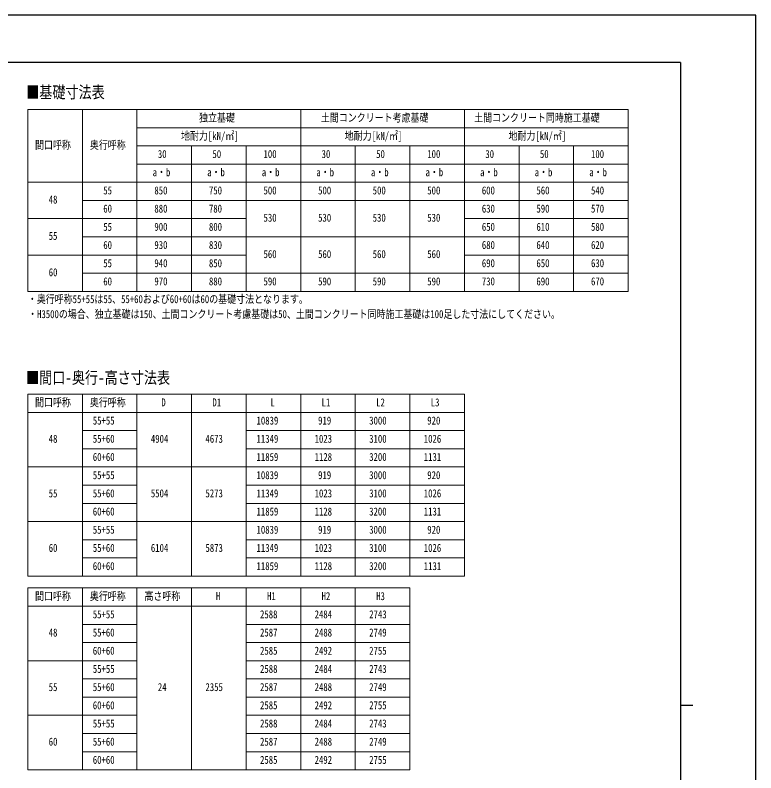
# Model space of a CAD drawing. Units: millimetres, scale not verified. Extents: x -16820 to 16820, y -11880 to 11880.
# Drawn here: x 4606 to 16820, y -615 to 11880 of the extents above; entities that cross this region are included whole.
import ezdxf
from ezdxf.enums import TextEntityAlignment as Align

# ---------------------------------------------------------------- set-up
doc = ezdxf.new("R2010")
doc.units = ezdxf.units.MM
doc.header["$LTSCALE"] = 60
doc.layers.add('0-1_TABLE1', color=7, linetype='Continuous', lineweight=18)
doc.layers.add('0-2_USER1', color=3, linetype='Continuous')
doc.layers.add('0-8_YKK_ZWAK', color=7, linetype='Continuous')
doc.styles.add('ＭＳ ゴシック', font='')
doc.styles.get('ＭＳ ゴシック').set_extended_font_data('MS Gothic')

msp = doc.modelspace()

# ---------------------------------------------------------------- linework, layer by layer
at = {"layer": '0-1_TABLE1'}
for p, q in [((4815.15, 10324.18), (14715.15, 10324.18)), ((4815.15, 10324.18), (4815.15, 7324.18)), ((5715.15, 10324.18), (5715.15, 7324.18)), ((6615.15, 10324.18), (6615.15, 7324.18)), ((9315.15, 10324.18), (9315.15, 7324.18)), ((12015.15, 10324.18), (12015.15, 7324.18)), ((6615.15, 10024.18), (14715.15, 10024.18)), ((6615.15, 9724.18), (14715.15, 9724.18)), ((7515.15, 9724.18), (7515.15, 7324.18)), ((8415.15, 9724.18), (8415.15, 7324.18)), ((10215.15, 9724.18), (10215.15, 7324.18)), ((11115.15, 9724.18), (11115.15, 7324.18)), ((12915.15, 9724.18), (12915.15, 7324.18)), ((13815.15, 9724.18), (13815.15, 7324.18)), ((6615.15, 9424.18), (14715.15, 9424.18)), ((4815.15, 9124.18), (14715.15, 9124.18)), ((5715.15, 8824.18), (14715.15, 8824.18)), ((4815.15, 8524.18), (8415.15, 8524.18)), ((12015.15, 8524.18), (14715.15, 8524.18)), ((5715.15, 8224.18), (14715.15, 8224.18)), ((4815.15, 7924.18), (8415.15, 7924.18)), ((12015.15, 7924.18), (14715.15, 7924.18)), ((5715.15, 7624.18), (14715.15, 7624.18)), ((4815.15, 5628.69), (12015.15, 5628.69)), ((4815.15, 5628.69), (4815.15, 2628.69)), ((5715.15, 5628.69), (5715.15, 2628.69)), ((6615.15, 5628.69), (6615.15, 2628.69)), ((7515.15, 5628.69), (7515.15, 2628.69)), ((8415.15, 5628.69), (8415.15, 2628.69)), ((9315.15, 5628.69), (9315.15, 2628.69)), ((10215.15, 5628.69), (10215.15, 2628.69)), ((11115.15, 5628.69), (11115.15, 2628.69)), ((12015.15, 5628.69), (12015.15, 2628.69)), ((4815.15, 5328.69), (12015.15, 5328.69)), ((5715.15, 5028.69), (6615.15, 5028.69)), ((8415.15, 5028.69), (12015.15, 5028.69)), ((5715.15, 4728.69), (6615.15, 4728.69)), ((8415.15, 4728.69), (12015.15, 4728.69)), ((4815.15, 4428.69), (12015.15, 4428.69)), ((5715.15, 4128.69), (6615.15, 4128.69)), ((8415.15, 4128.69), (12015.15, 4128.69)), ((5715.15, 3828.69), (6615.15, 3828.69)), ((8415.15, 3828.69), (12015.15, 3828.69)), ((4815.15, 3528.69), (12015.15, 3528.69)), ((5715.15, 3228.69), (6615.15, 3228.69)), ((8415.15, 3228.69), (12015.15, 3228.69)), ((5715.15, 2928.69), (6615.15, 2928.69)), ((8415.15, 2928.69), (12015.15, 2928.69)), ((4815.15, 2628.69), (12015.15, 2628.69)), ((4815.15, 2433.55), (11115.15, 2433.55)), ((4815.15, 2433.55), (4815.15, -566.45)), ((5715.15, 2433.55), (5715.15, -566.45)), ((6615.15, 2433.55), (6615.15, -566.45)), ((7515.15, 2433.55), (7515.15, -566.45)), ((8415.15, 2433.55), (8415.15, -566.45)), ((9315.15, 2433.55), (9315.15, -566.45)), ((10215.15, 2433.55), (10215.15, -566.45)), ((11115.15, 2433.55), (11115.15, -566.45)), ((4815.15, 2133.55), (11115.15, 2133.55)), ((5715.15, 1833.55), (6615.15, 1833.55)), ((8415.15, 1833.55), (11115.15, 1833.55)), ((5715.15, 1533.55), (6615.15, 1533.55)), ((8415.15, 1533.55), (11115.15, 1533.55)), ((4815.15, 1233.55), (6615.15, 1233.55)), ((8415.15, 1233.55), (11115.15, 1233.55)), ((5715.15, 933.55), (6615.15, 933.55)), ((8415.15, 933.55), (11115.15, 933.55)), ((5715.15, 633.55), (6615.15, 633.55)), ((8415.15, 633.55), (11115.15, 633.55)), ((4815.15, 333.55), (6615.15, 333.55)), ((8415.15, 333.55), (11115.15, 333.55)), ((5715.15, 33.55), (6615.15, 33.55)), ((8415.15, 33.55), (11115.15, 33.55)), ((5715.15, -266.45), (6615.15, -266.45)), ((8415.15, -266.45), (11115.15, -266.45)), ((4815.15, -566.45), (11115.15, -566.45))]:
    msp.add_line(p, q, dxfattribs=at)
for points in [[(14715.15, 10324.18), (14715.15, 9724.18), (14715.15, 7324.18)], [(4815.15, 7324.18), (5715.15, 7324.18), (14715.15, 7324.18)]]:
    msp.add_lwpolyline(points, dxfattribs=at)
at = {"layer": '0-8_YKK_ZWAK'}
for p, q in [((15580.08, 11100), (-15619.92, 11100)), ((15580.08, 11100), (15580.08, -10100)), ((15580.08, 500), (15780.08, 500))]:
    msp.add_line(p, q, dxfattribs=at)
msp.add_lwpolyline([(-16820, -11880), (16820, -11880), (16820, 11880), (-16820, 11880)], close=True, dxfattribs=at)

# ---------------------------------------------------------------- texts
at = {"layer": '0-1_TABLE1', "style": 'ＭＳ ゴシック', "width": 0.8}
for s, p in [('独立基礎', (7638.75, 10084.18)), ('土間コンクリート考慮基礎', (9647.55, 10084.18)), ('土間コンクリート同時施工基礎', (12174.75, 10084.18)), ('地耐力[kN/㎡]', (7341.15, 9784.18)), ('地耐力[kN/㎡]', (10041.15, 9784.18)), ('地耐力[kN/㎡]', (12741.15, 9784.18)), ('間口呼称', (4933.95, 9634.18)), ('奥行呼称', (5838.75, 9634.18)), ('30', (6959.55, 9484.18)), ('50', (7859.55, 9484.18)), ('100', (8701.95, 9484.18)), ('30', (9659.55, 9484.18)), ('50', (10559.55, 9484.18)), ('100', (11401.95, 9484.18)), ('30', (12359.55, 9484.18)), ('50', (13259.55, 9484.18)), ('100', (14101.95, 9484.18)), ('a・b', (6873.15, 9184.18)), ('a・b', (7773.15, 9184.18)), ('a・b', (8673.15, 9184.18)), ('a・b', (9573.15, 9184.18)), ('a・b', (10473.15, 9184.18)), ('a・b', (11373.15, 9184.18)), ('a・b', (12273.15, 9184.18)), ('a・b', (13173.15, 9184.18)), ('a・b', (14073.15, 9184.18)), ('55', (6059.55, 8884.18)), ('850', (6901.95, 8884.18)), ('750', (7801.95, 8884.18)), ('500', (8701.95, 8884.18)), ('500', (9601.95, 8884.18)), ('500', (10501.95, 8884.18)), ('500', (11401.95, 8884.18)), ('600', (12301.95, 8884.18)), ('560', (13201.95, 8884.18)), ('540', (14101.95, 8884.18)), ('48', (5159.55, 8734.18)), ('60', (6059.55, 8584.18)), ('880', (6901.95, 8584.18)), ('780', (7801.95, 8584.18)), ('630', (12301.95, 8584.18)), ('590', (13201.95, 8584.18)), ('570', (14101.95, 8584.18)), ('530', (8701.95, 8434.18)), ('530', (9601.95, 8434.18)), ('530', (10501.95, 8434.18)), ('530', (11401.95, 8434.18)), ('55', (6059.55, 8284.18)), ('900', (6901.95, 8284.18)), ('800', (7801.95, 8284.18)), ('650', (12301.95, 8284.18)), ('610', (13201.95, 8284.18)), ('580', (14101.95, 8284.18)), ('55', (5159.55, 8134.18)), ('60', (6059.55, 7984.18)), ('930', (6901.95, 7984.18)), ('830', (7801.95, 7984.18)), ('680', (12301.95, 7984.18)), ('640', (13201.95, 7984.18)), ('620', (14101.95, 7984.18)), ('560', (8701.95, 7834.18)), ('560', (9601.95, 7834.18)), ('560', (10501.95, 7834.18)), ('560', (11401.95, 7834.18)), ('55', (6059.55, 7684.18)), ('940', (6901.95, 7684.18)), ('850', (7801.95, 7684.18)), ('690', (12301.95, 7684.18)), ('650', (13201.95, 7684.18)), ('630', (14101.95, 7684.18)), ('60', (5159.55, 7534.18)), ('60', (6059.55, 7384.18)), ('970', (6901.95, 7384.18)), ('880', (7801.95, 7384.18)), ('590', (8701.95, 7384.18)), ('590', (9601.95, 7384.18)), ('590', (10501.95, 7384.18)), ('590', (11401.95, 7384.18)), ('730', (12301.95, 7384.18)), ('690', (13201.95, 7384.18)), ('670', (14101.95, 7384.18)), ('間口呼称', (4933.95, 5388.69)), ('奥行呼称', (5838.75, 5388.69)), ('D', (7017.15, 5388.69)), ('D1', (7859.55, 5388.69)), ('L', (8817.15, 5388.69)), ('L1', (9659.55, 5388.69)), ('L2', (10559.55, 5388.69)), ('L3', (11459.55, 5388.69)), ('55+55', (5886.75, 5088.69)), ('10839', (8586.75, 5088.69)), ('919', (9601.95, 5088.69)), ('3000', (10444.35, 5088.69)), ('920', (11401.95, 5088.69)), ('48', (5159.55, 4788.69)), ('55+60', (5886.75, 4788.69)), ('4904', (6844.35, 4788.69)), ('4673', (7744.35, 4788.69)), ('11349', (8586.75, 4788.69)), ('1023', (9544.35, 4788.69)), ('3100', (10444.35, 4788.69)), ('1026', (11344.35, 4788.69)), ('60+60', (5886.75, 4488.69)), ('11859', (8586.75, 4488.69)), ('1128', (9544.35, 4488.69)), ('3200', (10444.35, 4488.69)), ('1131', (11344.35, 4488.69)), ('55+55', (5886.75, 4188.69)), ('10839', (8586.75, 4188.69)), ('919', (9601.95, 4188.69)), ('3000', (10444.35, 4188.69)), ('920', (11401.95, 4188.69)), ('55', (5159.55, 3888.69)), ('55+60', (5886.75, 3888.69)), ('5504', (6844.35, 3888.69)), ('5273', (7744.35, 3888.69)), ('11349', (8586.75, 3888.69)), ('1023', (9544.35, 3888.69)), ('3100', (10444.35, 3888.69)), ('1026', (11344.35, 3888.69)), ('60+60', (5886.75, 3588.69)), ('11859', (8586.75, 3588.69)), ('1128', (9544.35, 3588.69)), ('3200', (10444.35, 3588.69)), ('1131', (11344.35, 3588.69)), ('55+55', (5886.75, 3288.69)), ('10839', (8586.75, 3288.69)), ('919', (9601.95, 3288.69)), ('3000', (10444.35, 3288.69)), ('920', (11401.95, 3288.69)), ('60', (5159.55, 2988.69)), ('55+60', (5886.75, 2988.69)), ('6104', (6844.35, 2988.69)), ('5873', (7744.35, 2988.69)), ('11349', (8586.75, 2988.69)), ('1023', (9544.35, 2988.69)), ('3100', (10444.35, 2988.69)), ('1026', (11344.35, 2988.69)), ('60+60', (5886.75, 2688.69)), ('11859', (8586.75, 2688.69)), ('1128', (9544.35, 2688.69)), ('3200', (10444.35, 2688.69)), ('1131', (11344.35, 2688.69)), ('間口呼称', (4933.95, 2193.55)), ('奥行呼称', (5838.75, 2193.55)), ('高さ呼称', (6738.75, 2193.55)), ('H', (7917.15, 2193.55)), ('H1', (8759.55, 2193.55)), ('H2', (9659.55, 2193.55)), ('H3', (10559.55, 2193.55)), ('55+55', (5886.75, 1893.55)), ('2588', (8644.35, 1893.55)), ('2484', (9544.35, 1893.55)), ('2743', (10444.35, 1893.55)), ('48', (5159.55, 1593.55)), ('55+60', (5886.75, 1593.55)), ('2587', (8644.35, 1593.55)), ('2488', (9544.35, 1593.55)), ('2749', (10444.35, 1593.55)), ('60+60', (5886.75, 1293.55)), ('2585', (8644.35, 1293.55)), ('2492', (9544.35, 1293.55)), ('2755', (10444.35, 1293.55)), ('55+55', (5886.75, 993.55)), ('2588', (8644.35, 993.55)), ('2484', (9544.35, 993.55)), ('2743', (10444.35, 993.55)), ('55', (5159.55, 693.55)), ('55+60', (5886.75, 693.55)), ('24', (6959.55, 693.55)), ('2355', (7744.35, 693.55)), ('2587', (8644.35, 693.55)), ('2488', (9544.35, 693.55)), ('2749', (10444.35, 693.55)), ('60+60', (5886.75, 393.55)), ('2585', (8644.35, 393.55)), ('2492', (9544.35, 393.55)), ('2755', (10444.35, 393.55)), ('55+55', (5886.75, 93.55)), ('2588', (8644.35, 93.55)), ('2484', (9544.35, 93.55)), ('2743', (10444.35, 93.55)), ('60', (5159.55, -206.45)), ('55+60', (5886.75, -206.45)), ('2587', (8644.35, -206.45)), ('2488', (9544.35, -206.45)), ('2749', (10444.35, -206.45)), ('60+60', (5886.75, -506.45)), ('2585', (8644.35, -506.45)), ('2492', (9544.35, -506.45)), ('2755', (10444.35, -506.45))]:
    msp.add_text(s, height=132, dxfattribs=at).set_placement(p, align=Align.BOTTOM_LEFT)
at = {"layer": '0-2_USER1', "style": 'ＭＳ ゴシック', "width": 0.8}
for s, height, p in [('■基礎寸法表', 197.9, (4788.33, 10451.49)), ('・奥行呼称55+55は55、55+60および60+60は60の基礎寸法となります。', 132, (4815.15, 7091.49)), ('・H3500の場合、独立基礎は150、土間コンクリート考慮基礎は50、土間コンクリート同時施工基礎は100足した寸法にしてください。', 132, (4820.32, 6844.22)), ('■間口-奥行-高さ寸法表', 197.9, (4786.35, 5743.73))]:
    msp.add_text(s, height=height, dxfattribs=at).set_placement(p, align=Align.BOTTOM_LEFT)

doc.saveas('drawing.dxf')
